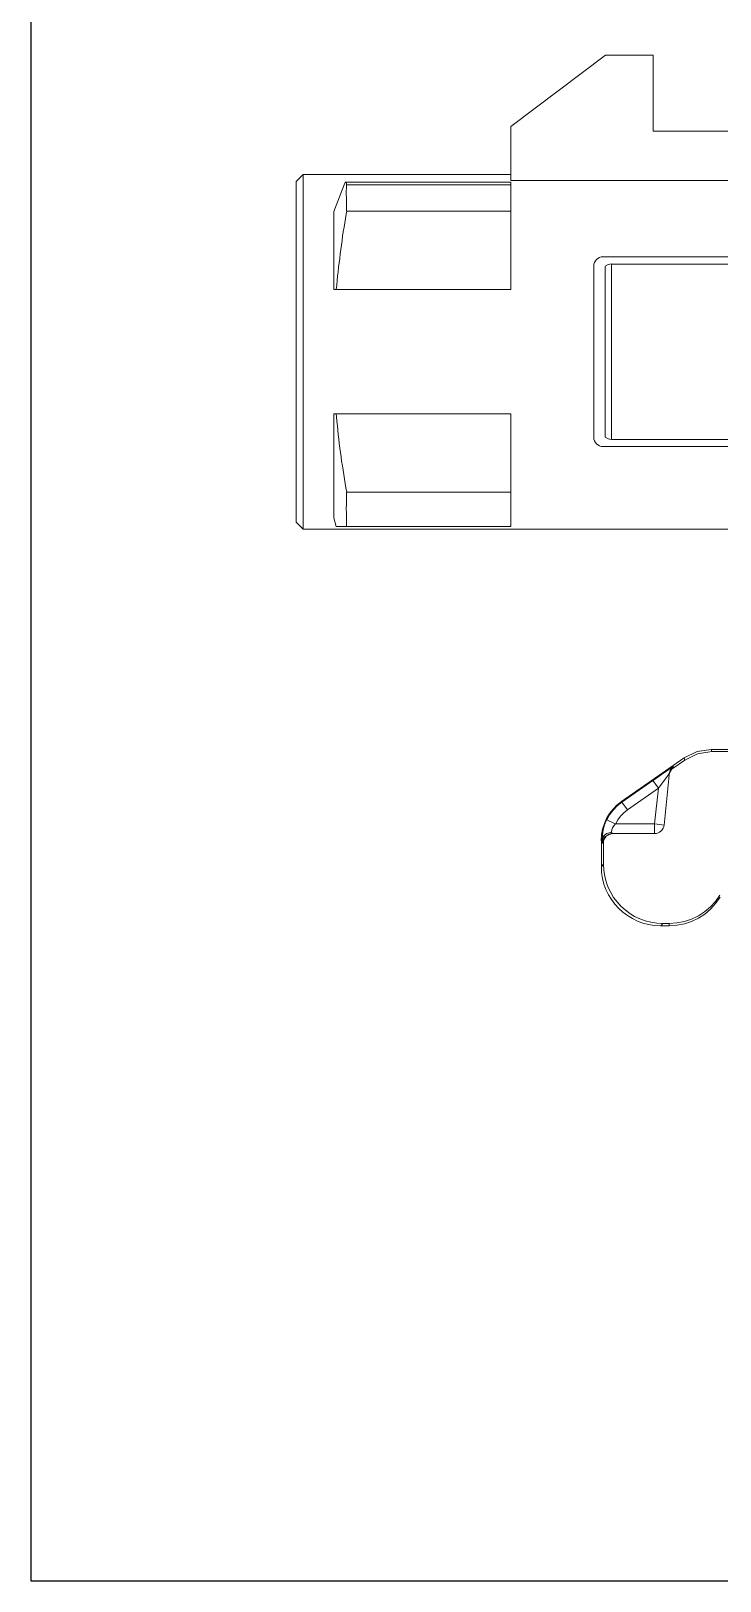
# Model space of a CAD drawing. Header units: inches. Extents: x 47316 to 59086, y 3141 to 11743.
# Drawn here: x 50695.61 to 50714.83, y 4919.89 to 4963.17 of the extents above; entities that cross this region are included whole.
import ezdxf

# ---------------------------------------------------------------- set-up
doc = ezdxf.new("R2010")
doc.units = ezdxf.units.IN
doc.header["$MEASUREMENT"] = 0

msp = doc.modelspace()

# ---------------------------------------------------------------- linework, layer by layer
at = {"color": 1, "lineweight": -3}
for p, q in [((50695.608, 4919.893), (50695.608, 4987.246)), ((50774.816, 4919.893), (50695.608, 4919.893))]:
    msp.add_line(p, q, dxfattribs=at)
at = {"color": 7, "lineweight": 0}
for p, q in [((50708.995, 4960.504), (50711.642, 4962.491)), ((50711.642, 4962.491), (50712.968, 4962.491)), ((50712.968, 4962.491), (50712.968, 4960.369)), ((50708.995, 4960.504), (50708.995, 4958.992)), ((50715.73, 4960.369), (50712.968, 4960.369)), ((50703.006, 4958.963), (50703.2, 4959.162)), ((50703.006, 4954.212), (50703.006, 4958.963)), ((50703.2, 4954.212), (50703.2, 4959.162)), ((50708.995, 4959.162), (50703.2, 4959.162)), ((50704.062, 4958.127), (50704.342, 4958.871)), ((50704.376, 4958.942), (50704.342, 4958.871)), ((50704.382, 4958.947), (50704.376, 4958.942)), ((50704.391, 4958.947), (50704.382, 4958.947)), ((50704.396, 4958.947), (50704.391, 4958.947)), ((50708.995, 4958.947), (50704.391, 4958.947)), ((50704.402, 4958.938), (50704.396, 4958.947)), ((50704.407, 4958.922), (50704.402, 4958.938)), ((50704.402, 4958.612), (50704.407, 4958.871)), ((50704.407, 4958.871), (50704.407, 4958.922)), ((50708.995, 4958.871), (50704.407, 4958.871)), ((50715.465, 4958.992), (50708.995, 4958.992)), ((50708.995, 4958.947), (50708.995, 4958.871)), ((50708.995, 4958.871), (50708.995, 4958.136)), ((50704.407, 4958.512), (50704.402, 4958.612)), ((50704.407, 4958.386), (50704.407, 4958.512)), ((50704.412, 4958.262), (50704.407, 4958.386)), ((50704.062, 4957.711), (50704.062, 4958.127)), ((50704.362, 4957.81), (50704.382, 4957.936)), ((50704.382, 4957.936), (50704.402, 4958.057)), ((50704.402, 4958.057), (50704.416, 4958.136)), ((50704.412, 4958.136), (50704.412, 4958.262)), ((50704.412, 4958.136), (50708.995, 4958.136)), ((50708.995, 4958.136), (50708.995, 4955.949)), ((50704.062, 4955.949), (50704.062, 4957.711)), ((50704.301, 4957.44), (50704.321, 4957.56)), ((50704.321, 4957.56), (50704.342, 4957.686)), ((50704.342, 4957.686), (50704.362, 4957.81)), ((50704.236, 4956.945), (50704.252, 4957.07)), ((50704.252, 4957.07), (50704.267, 4957.19)), ((50704.267, 4957.19), (50704.287, 4957.316)), ((50704.287, 4957.316), (50704.301, 4957.44)), ((50704.191, 4956.57), (50704.202, 4956.695)), ((50704.202, 4956.695), (50704.222, 4956.82)), ((50704.222, 4956.82), (50704.236, 4956.945)), ((50711.317, 4956.653), (50711.311, 4956.599)), ((50711.332, 4956.703), (50711.317, 4956.653)), ((50711.356, 4956.748), (50711.332, 4956.703)), ((50711.388, 4956.787), (50711.356, 4956.748)), ((50711.427, 4956.82), (50711.388, 4956.787)), ((50711.472, 4956.844), (50711.427, 4956.82)), ((50711.521, 4956.859), (50711.472, 4956.844)), ((50711.577, 4956.865), (50711.521, 4956.859)), ((50711.577, 4956.859), (50715.465, 4956.859)), ((50711.712, 4956.648), (50711.631, 4956.599)), ((50711.806, 4956.665), (50711.712, 4956.648)), ((50711.807, 4954.212), (50711.807, 4956.66)), ((50715.65, 4956.66), (50711.807, 4956.66)), ((50704.137, 4956.073), (50704.146, 4956.199)), ((50704.146, 4956.199), (50704.161, 4956.325)), ((50704.161, 4956.325), (50704.177, 4956.444)), ((50704.177, 4956.444), (50704.191, 4956.57)), ((50711.311, 4954.212), (50711.311, 4956.595)), ((50711.631, 4956.595), (50711.631, 4954.212)), ((50704.062, 4955.949), (50704.126, 4955.949)), ((50704.121, 4955.949), (50704.137, 4956.073)), ((50704.126, 4955.949), (50708.995, 4955.949)), ((50703.006, 4949.458), (50703.006, 4954.212)), ((50703.2, 4949.262), (50703.2, 4954.212)), ((50711.311, 4951.824), (50711.311, 4954.212)), ((50711.631, 4954.212), (50711.631, 4951.824)), ((50711.807, 4951.759), (50711.807, 4954.212)), ((50704.062, 4949.578), (50704.062, 4952.475)), ((50704.126, 4952.475), (50704.062, 4952.475)), ((50704.132, 4952.396), (50704.121, 4952.475)), ((50704.126, 4952.475), (50708.995, 4952.475)), ((50704.141, 4952.27), (50704.132, 4952.396)), ((50704.157, 4952.146), (50704.141, 4952.27)), ((50708.995, 4952.475), (50708.995, 4950.288)), ((50704.171, 4952.025), (50704.157, 4952.146)), ((50704.182, 4951.9), (50704.171, 4952.025)), ((50704.197, 4951.775), (50704.182, 4951.9)), ((50704.211, 4951.65), (50704.197, 4951.775)), ((50704.227, 4951.524), (50704.211, 4951.65)), ((50704.247, 4951.4), (50704.227, 4951.524)), ((50711.311, 4951.83), (50711.317, 4951.776)), ((50711.317, 4951.776), (50711.332, 4951.726)), ((50711.332, 4951.726), (50711.356, 4951.681)), ((50711.356, 4951.681), (50711.388, 4951.642)), ((50711.388, 4951.642), (50711.427, 4951.609)), ((50711.427, 4951.609), (50711.472, 4951.585)), ((50711.472, 4951.585), (50711.521, 4951.569)), ((50711.521, 4951.569), (50711.574, 4951.564)), ((50715.465, 4951.565), (50711.577, 4951.565)), ((50711.631, 4951.83), (50711.712, 4951.781)), ((50711.712, 4951.781), (50711.806, 4951.763)), ((50715.65, 4951.759), (50711.807, 4951.759)), ((50704.261, 4951.279), (50704.247, 4951.4)), ((50704.276, 4951.154), (50704.261, 4951.279)), ((50704.297, 4951.029), (50704.276, 4951.154)), ((50704.317, 4950.904), (50704.297, 4951.029)), ((50704.332, 4950.783), (50704.317, 4950.904)), ((50704.351, 4950.659), (50704.332, 4950.783)), ((50704.371, 4950.533), (50704.351, 4950.659)), ((50704.391, 4950.413), (50704.371, 4950.533)), ((50704.416, 4950.288), (50704.391, 4950.413)), ((50704.407, 4950.083), (50704.412, 4950.208)), ((50704.412, 4950.208), (50704.412, 4950.288)), ((50704.412, 4950.288), (50708.995, 4950.288)), ((50708.995, 4950.288), (50708.995, 4949.332)), ((50704.402, 4949.833), (50704.407, 4949.958)), ((50704.407, 4949.708), (50704.402, 4949.833)), ((50704.407, 4949.958), (50704.407, 4950.083)), ((50704.407, 4949.582), (50704.407, 4949.708)), ((50703.006, 4949.458), (50703.2, 4949.262)), ((50715.465, 4949.262), (50703.2, 4949.262)), ((50704.062, 4949.578), (50704.126, 4949.332)), ((50704.412, 4949.332), (50704.126, 4949.332)), ((50704.412, 4949.458), (50704.407, 4949.582)), ((50704.412, 4949.332), (50704.412, 4949.458)), ((50704.412, 4949.332), (50708.995, 4949.332)), ((50713.829, 4942.871), (50712.088, 4941.654)), ((50713.528, 4942.585), (50713.849, 4942.81)), ((50713.829, 4942.871), (50714.194, 4943.051)), ((50713.849, 4942.81), (50713.829, 4942.871)), ((50713.849, 4942.81), (50714.208, 4942.991)), ((50714.194, 4943.051), (50714.589, 4943.11)), ((50714.208, 4942.991), (50714.609, 4943.051)), ((50714.609, 4943.051), (50714.589, 4943.11)), ((50715.6, 4943.11), (50714.589, 4943.11)), ((50714.609, 4943.051), (50715.6, 4943.051)), ((50713.063, 4942.31), (50713.163, 4942.385)), ((50713.113, 4942.024), (50713.383, 4942.395)), ((50713.163, 4942.385), (50713.268, 4942.455)), ((50713.268, 4942.455), (50713.368, 4942.525)), ((50713.273, 4940.999), (50713.413, 4942.395)), ((50713.368, 4942.525), (50713.473, 4942.596)), ((50713.383, 4942.395), (50713.413, 4942.436)), ((50713.426, 4942.455), (50713.413, 4942.4)), ((50713.419, 4942.44), (50713.413, 4942.395)), ((50713.413, 4942.436), (50713.419, 4942.44)), ((50713.419, 4942.44), (50713.433, 4942.495)), ((50713.449, 4942.506), (50713.426, 4942.455)), ((50713.433, 4942.495), (50713.453, 4942.545)), ((50713.482, 4942.551), (50713.449, 4942.506)), ((50713.453, 4942.545), (50713.489, 4942.59)), ((50713.473, 4942.596), (50713.528, 4942.63)), ((50713.524, 4942.588), (50713.482, 4942.551)), ((50713.489, 4942.59), (50713.534, 4942.63)), ((50713.534, 4942.63), (50713.528, 4942.585)), ((50712.097, 4941.639), (50712.958, 4942.24)), ((50712.252, 4941.42), (50713.113, 4942.024)), ((50712.958, 4942.24), (50713.063, 4942.31)), ((50712.958, 4942.24), (50713.113, 4942.024)), ((50713.009, 4941.029), (50713.113, 4942.024)), ((50711.959, 4941.555), (50711.848, 4941.442)), ((50711.968, 4941.535), (50711.853, 4941.418)), ((50712.085, 4941.655), (50711.959, 4941.555)), ((50712.097, 4941.638), (50711.968, 4941.535)), ((50712.088, 4941.654), (50712.097, 4941.639)), ((50712.097, 4941.639), (50712.252, 4941.42)), ((50711.606, 4941.038), (50711.559, 4940.887)), ((50711.67, 4941.182), (50711.606, 4941.038)), ((50711.67, 4941.144), (50711.614, 4941.009)), ((50711.751, 4941.317), (50711.67, 4941.182)), ((50711.754, 4941.286), (50711.672, 4941.142)), ((50711.678, 4941.144), (50711.912, 4941.029)), ((50711.848, 4941.442), (50711.751, 4941.317)), ((50711.853, 4941.418), (50711.754, 4941.286)), ((50711.913, 4941.028), (50711.869, 4940.979)), ((50711.912, 4941.029), (50713.009, 4941.029)), ((50711.978, 4941.14), (50711.913, 4941.027)), ((50712.056, 4941.244), (50711.978, 4941.14)), ((50712.147, 4941.338), (50712.056, 4941.244)), ((50712.249, 4941.42), (50712.147, 4941.338)), ((50713.009, 4941.029), (50713.009, 4940.763)), ((50713.009, 4941.029), (50713.079, 4941.019)), ((50713.079, 4941.019), (50713.273, 4940.999)), ((50711.53, 4940.731), (50711.52, 4940.57)), ((50711.559, 4940.887), (50711.53, 4940.731)), ((50711.55, 4940.724), (50711.541, 4940.578)), ((50711.547, 4940.568), (50711.552, 4940.613)), ((50711.574, 4940.868), (50711.55, 4940.724)), ((50711.552, 4940.613), (50711.567, 4940.654)), ((50711.552, 4940.497), (50711.572, 4940.598)), ((50711.567, 4940.654), (50711.592, 4940.693)), ((50711.572, 4940.598), (50711.627, 4940.683)), ((50711.614, 4941.009), (50711.574, 4940.868)), ((50711.602, 4940.601), (50711.586, 4940.551)), ((50711.592, 4940.693), (50711.667, 4940.758)), ((50711.627, 4940.646), (50711.602, 4940.601)), ((50711.627, 4940.683), (50711.817, 4940.763)), ((50711.659, 4940.685), (50711.627, 4940.646)), ((50711.698, 4940.718), (50711.659, 4940.685)), ((50711.667, 4940.758), (50711.813, 4940.798)), ((50711.743, 4940.742), (50711.698, 4940.718)), ((50711.793, 4940.758), (50711.743, 4940.742)), ((50711.847, 4940.763), (50711.793, 4940.758)), ((50711.815, 4940.862), (50711.807, 4940.798)), ((50711.817, 4940.763), (50711.813, 4940.798)), ((50711.836, 4940.923), (50711.815, 4940.862)), ((50711.852, 4940.763), (50711.817, 4940.763)), ((50711.869, 4940.979), (50711.836, 4940.923)), ((50711.852, 4940.763), (50713.009, 4940.763)), ((50713.007, 4940.762), (50713.058, 4940.767)), ((50713.058, 4940.767), (50713.105, 4940.781)), ((50713.105, 4940.781), (50713.148, 4940.802)), ((50713.148, 4940.802), (50713.186, 4940.831)), ((50713.186, 4940.831), (50713.219, 4940.867)), ((50713.219, 4940.867), (50713.244, 4940.908)), ((50713.244, 4940.908), (50713.262, 4940.953)), ((50713.262, 4940.953), (50713.272, 4941.003)), ((50711.52, 4940.57), (50711.52, 4940.554)), ((50711.52, 4940.554), (50711.52, 4940.568)), ((50711.522, 4939.843), (50711.522, 4940.568)), ((50711.522, 4940.568), (50711.547, 4940.568)), ((50711.541, 4940.578), (50711.541, 4940.559)), ((50711.541, 4940.559), (50711.541, 4940.568)), ((50711.552, 4940.497), (50711.547, 4940.568)), ((50711.586, 4940.497), (50711.552, 4940.497)), ((50711.586, 4940.551), (50711.581, 4940.497)), ((50711.586, 4940.497), (50711.586, 4939.902)), ((50711.586, 4939.902), (50711.522, 4939.843)), ((50711.522, 4939.843), (50711.53, 4939.673)), ((50711.582, 4939.902), (50711.591, 4939.733)), ((50711.591, 4939.733), (50711.616, 4939.569)), ((50711.53, 4939.673), (50711.555, 4939.509)), ((50711.555, 4939.509), (50711.596, 4939.35)), ((50711.596, 4939.35), (50711.652, 4939.198)), ((50711.616, 4939.569), (50711.657, 4939.411)), ((50711.657, 4939.411), (50711.713, 4939.259)), ((50711.652, 4939.198), (50711.721, 4939.053)), ((50711.713, 4939.259), (50711.783, 4939.114)), ((50711.721, 4939.053), (50711.804, 4938.917)), ((50711.783, 4939.114), (50711.866, 4938.978)), ((50711.804, 4938.917), (50711.899, 4938.789)), ((50711.866, 4938.978), (50711.961, 4938.851)), ((50714.565, 4938.711), (50714.708, 4938.867)), ((50714.708, 4938.867), (50714.831, 4939.042)), ((50714.711, 4938.806), (50714.834, 4938.983)), ((50711.899, 4938.789), (50712.006, 4938.672)), ((50711.961, 4938.851), (50712.068, 4938.734)), ((50712.006, 4938.672), (50712.124, 4938.565)), ((50712.068, 4938.734), (50712.186, 4938.627)), ((50712.124, 4938.565), (50712.251, 4938.469)), ((50712.186, 4938.627), (50712.313, 4938.532)), ((50712.251, 4938.469), (50712.387, 4938.386)), ((50712.313, 4938.532), (50712.45, 4938.449)), ((50712.45, 4938.449), (50712.594, 4938.38)), ((50714.04, 4938.371), (50714.229, 4938.461)), ((50714.229, 4938.461), (50714.405, 4938.575)), ((50714.231, 4938.399), (50714.407, 4938.513)), ((50714.405, 4938.575), (50714.565, 4938.711)), ((50714.407, 4938.513), (50714.568, 4938.65)), ((50714.568, 4938.65), (50714.711, 4938.806)), ((50712.387, 4938.386), (50712.532, 4938.317)), ((50712.532, 4938.317), (50712.684, 4938.261)), ((50712.594, 4938.38), (50712.746, 4938.324)), ((50712.684, 4938.261), (50712.842, 4938.22)), ((50712.746, 4938.324), (50712.905, 4938.283)), ((50712.842, 4938.22), (50713.006, 4938.195)), ((50712.905, 4938.283), (50713.069, 4938.258)), ((50713.006, 4938.195), (50713.175, 4938.186)), ((50713.069, 4938.258), (50713.239, 4938.25)), ((50713.175, 4938.186), (50713.196, 4938.186)), ((50713.178, 4938.186), (50713.239, 4938.246)), ((50713.178, 4938.186), (50713.419, 4938.186)), ((50713.196, 4938.186), (50713.178, 4938.186)), ((50713.419, 4938.246), (50713.239, 4938.246)), ((50713.419, 4938.25), (50713.633, 4938.264)), ((50713.419, 4938.246), (50713.419, 4938.186)), ((50713.419, 4938.186), (50713.633, 4938.2)), ((50713.633, 4938.264), (50713.84, 4938.304)), ((50713.633, 4938.2), (50713.841, 4938.241)), ((50713.84, 4938.304), (50714.04, 4938.371)), ((50713.841, 4938.241), (50714.041, 4938.308)), ((50714.041, 4938.308), (50714.231, 4938.399))]:
    msp.add_line(p, q, dxfattribs=at)

doc.saveas('drawing.dxf')
